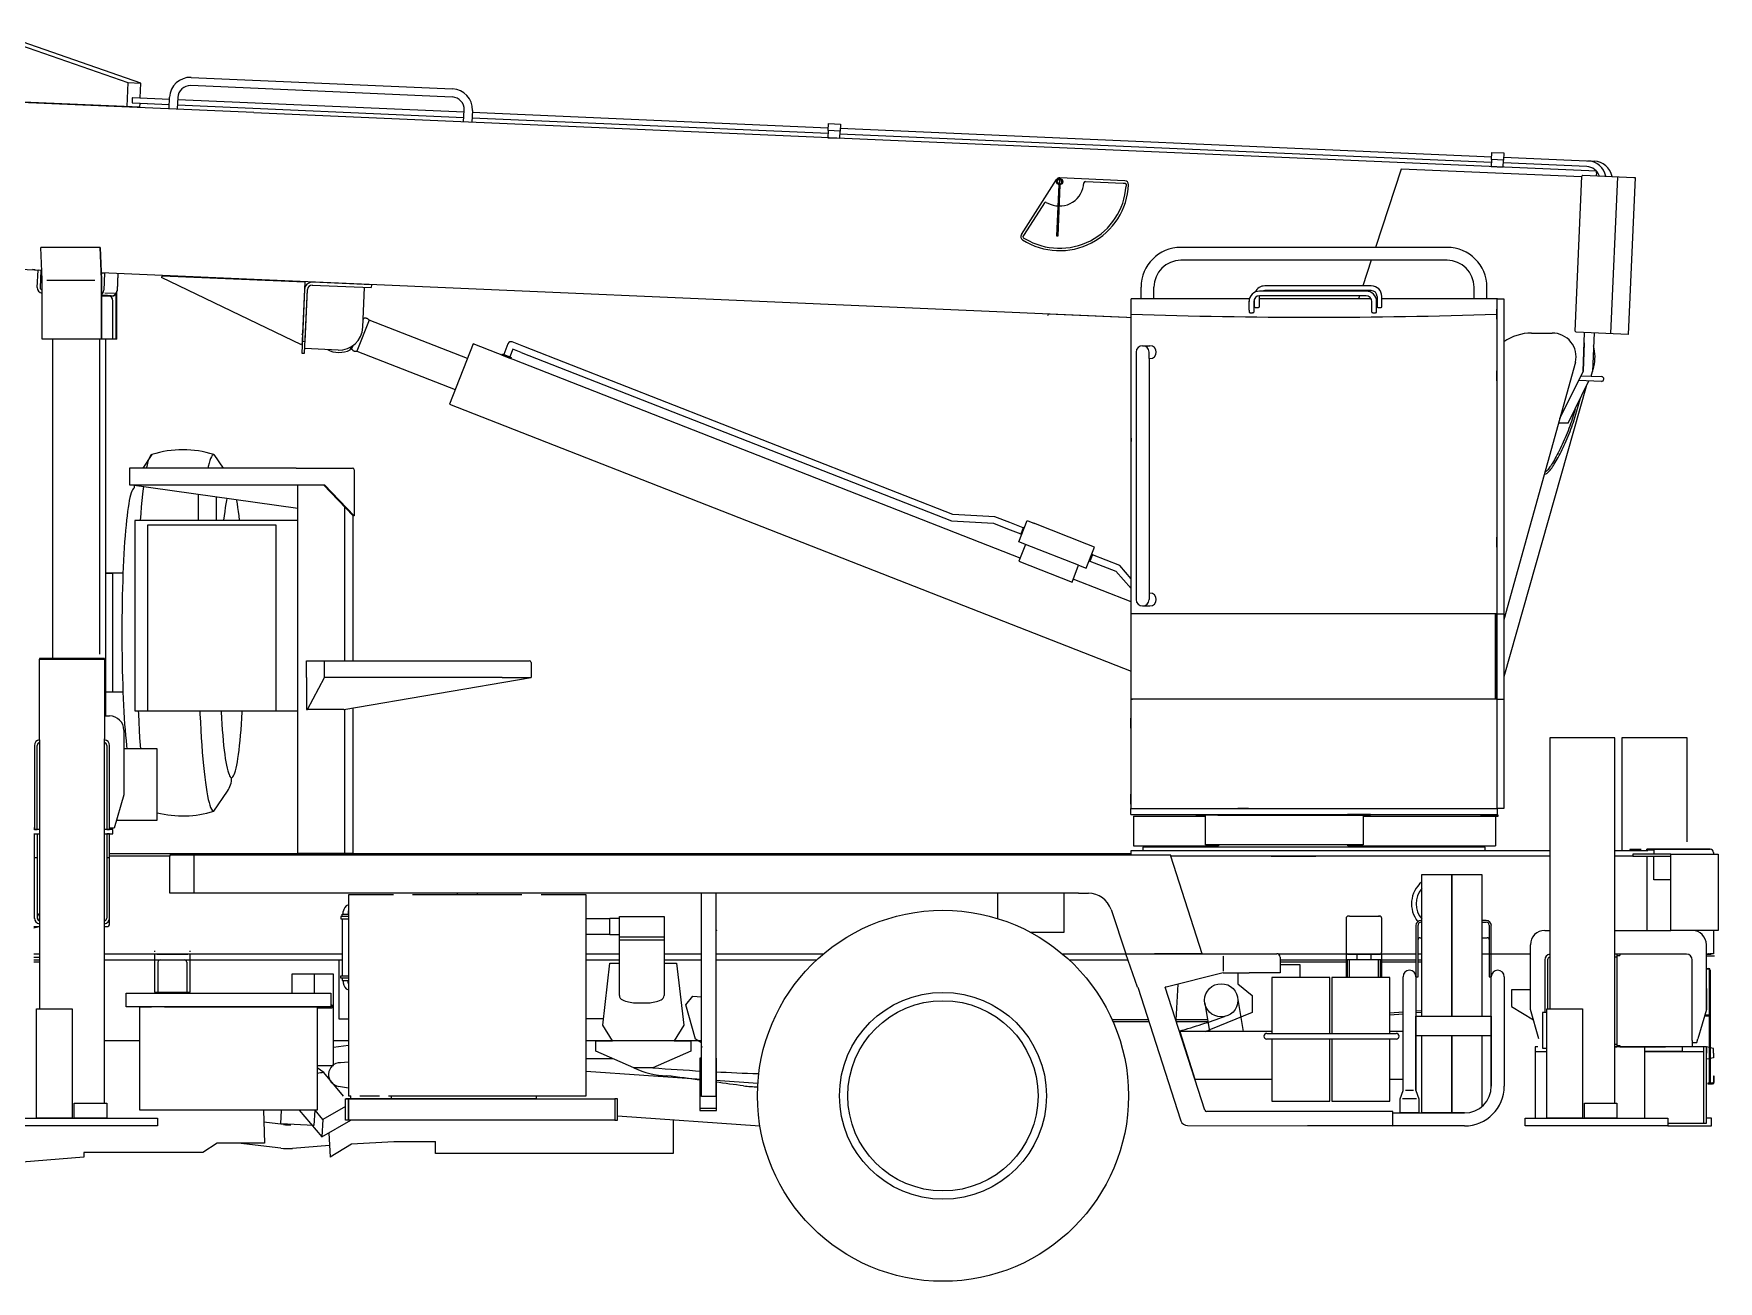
# Model space of a CAD drawing. Header units: inches. Extents: x 34 to 7218, y 31 to 7531.
# Drawn here: x 2610 to 7214, y 31 to 3441 of the extents above; entities that cross this region are included whole.
import ezdxf

# ---------------------------------------------------------------- set-up
doc = ezdxf.new("R2010")
doc.units = ezdxf.units.IN
doc.header["$MEASUREMENT"] = 0
doc.layers.add('Symbols', color=6, linetype='Continuous')

msp = doc.modelspace()

# ---------------------------------------------------------------- linework, layer by layer
at = {"layer": 'Symbols'}
for p, q in [((2483.5, 3441.4), (2868.1, 3307.5)), ((2903.5, 3306), (2519, 3439.8)), ((3040.9, 3321.9), (3755.2, 3290.8)), ((2045.6, 3277.6), (3212.4, 3226.8)), ((2868.1, 3307.5), (2865.2, 3242.6)), ((2868.1, 3307.5), (2903.5, 3306)), ((2901.8, 3266), (2903.5, 3306)), ((3754.2, 3268.3), (3039.9, 3299.4)), ((2880.4, 3266.9), (2981.5, 3262.5)), ((2980.8, 3246.9), (2880.4, 3251.3)), ((2980.8, 3246.9), (2901.1, 3250.4)), ((2980.4, 3236.9), (2981.7, 3267.7)), ((3004.2, 3266.7), (3002.8, 3235.9)), ((3786, 3211.8), (3003.3, 3245.9)), ((3004, 3261.5), (3786.7, 3227.4)), ((3785.5, 3200.1), (3786.9, 3232.6)), ((3809.4, 3231.6), (3808, 3199.2)), ((3809.2, 3226.4), (4782, 3184.1)), ((4781.4, 3168.5), (3808.5, 3210.9)), ((4814.5, 3182.7), (6595.1, 3105.1)), ((6594.4, 3089.5), (4813.8, 3167.1)), ((6854.7, 3078.2), (6626.9, 3088.1)), ((6627.6, 3103.7), (6875, 3092.9)), ((5309.8, 2892.2), (5405.4, 3042.4)), ((5413.5, 3044.5), (5412.8, 3029.1)), ((5592.6, 3039.4), (5414.7, 3047.2)), ((5414.9, 3029), (5415.6, 3044.5)), ((6881.2, 3061.2), (6880.8, 3052.7)), ((6881.2, 3061.2), (6880.8, 3052.7)), ((6938.5, 3050.2), (6919.8, 2621.6)), ((5484.5, 3037.6), (5587.7, 3033.1)), ((5587.7, 3033.1), (5593.4, 3032.7)), ((5593.4, 3032.7), (5596.4, 3029.3)), ((5596.4, 3029.3), (5595.8, 3024.2)), ((5372.6, 2978.8), (5317.7, 2892.5)), ((5377.4, 2980.3), (5388.8, 2975.5)), ((2791.9, 2857.2), (2630, 2857.2)), ((5317.7, 2892.5), (5314, 2887.4)), ((5314, 2887.4), (5315, 2883.5)), ((5315, 2883.5), (5320.4, 2880.8)), ((6473.4, 2857.3), (5745.4, 2857.3)), ((1859.5, 2829), (2632.6, 2795.3)), ((6473.4, 2821.9), (5745.4, 2821.9)), ((6265.8, 2821.9), (6242.7, 2752)), ((2614.6, 2796.1), (2606.8, 2796.4)), ((2614.6, 2796.1), (2632.6, 2795.3)), ((2620.3, 2748), (2622.3, 2794.7)), ((2630.1, 2794.4), (2622.3, 2794.7)), ((2630.1, 2794.4), (2628.1, 2747.6)), ((2777.3, 2766.6), (2646.3, 2766.6)), ((2794.7, 2788.3), (5598.2, 2666.2)), ((2796.1, 2780.3), (2796.4, 2787.1)), ((2804.2, 2786.8), (2796.4, 2787.1)), ((2804.2, 2786.8), (2802.1, 2740)), ((2840.5, 2785.2), (2838.4, 2738.4)), ((2840.6, 2786.3), (2838.5, 2739.5)), ((2961.9, 2779.9), (2959.7, 2774.5)), ((2961.9, 2779.9), (2959.7, 2774.5)), ((3342, 2591.2), (2959.7, 2774.5)), ((2812.1, 2725.9), (2795.5, 2726.5)), ((2822.3, 2724.6), (2796.5, 2725.7)), ((2796.5, 2724.7), (2822.1, 2723.6)), ((2805, 2733.2), (2831.1, 2732)), ((2836.2, 2606.8), (2836.2, 2732)), ((2837.2, 2606.8), (2837.2, 2734)), ((3350.6, 2742.1), (3344.4, 2600.5)), ((3352.2, 2600.2), (3358.4, 2741.8)), ((3371.9, 2754.2), (3533, 2747.2)), ((3371.9, 2754.2), (3533, 2747.2)), ((3533.3, 2754.9), (3372.3, 2762)), ((3533.3, 2754.9), (3372.3, 2762)), ((3510, 2638.9), (3514.8, 2747.9)), ((3510, 2638.9), (3514.8, 2747.9)), ((3533.3, 2754.9), (3533, 2747.2)), ((3533.3, 2754.9), (3533, 2747.2)), ((5609.9, 1842.2), (5609.9, 2716.7)), ((5933, 2716.7), (5609.9, 2716.7)), ((5636.7, 2716.7), (5636.7, 2748.6)), ((5672.1, 2716.7), (5672.1, 2748.6)), ((5959.3, 2723.4), (5959.3, 2694.3)), ((6265.4, 2716.7), (5959.3, 2716.7)), ((6251.8, 2737.7), (5960.6, 2737.7)), ((6251.8, 2724.7), (5960.6, 2724.7)), ((6266.1, 2752), (5974.9, 2752)), ((6266.1, 2739), (5974.9, 2739)), ((6233.7, 2724.7), (6231.1, 2716.7)), ((6238.4, 2739), (6238, 2737.7)), ((6281.7, 2716.7), (6279.4, 2716.7)), ((6281.7, 2723.4), (6281.7, 2694.3)), ((6294.7, 2700.1), (6294.7, 2724.3)), ((6610.9, 2716.7), (6294.7, 2716.7)), ((6546.7, 2716.7), (6546.7, 2748.6)), ((6582.1, 2716.7), (6582.1, 2748.6)), ((6608.8, 2716.7), (6608.8, 1842.2)), ((2827, 2606.8), (2827, 2710.3)), ((5383.6, 2675.5), (5380.8, 2670.3)), ((5383.6, 2675.5), (5596.2, 2666.3)), ((5609.9, 2661.5), (5609.9, 2688.8)), ((5932, 2685.8), (5932, 2710)), ((5932, 2685.8), (5932, 2680)), ((5945, 2709.1), (5945, 2680)), ((5946.3, 2715.3), (5946.3, 2694.3)), ((6267.4, 2680), (6267.4, 2709.1)), ((6280.4, 2685.8), (6280.4, 2710)), ((6280.4, 2680), (6280.4, 2685.8)), ((6294.7, 2694.3), (6294.7, 2700.1)), ((6608.8, 2661.1), (6608.8, 2688.4)), ((5598.2, 2666.2), (5609.8, 2665.5)), ((6844.8, 2519.3), (6849.1, 2624.7)), ((2795.5, 2606.8), (2633.6, 2606.8)), ((2661.8, 2606.8), (2661.8, 1733.4)), ((2790.4, 2606.8), (2790.4, 1745.7)), ((2836.2, 2606.8), (2795.5, 2606.8)), ((2806.4, 2606.8), (2806.4, 1576.6)), ((2837.2, 2606.8), (2836.2, 2606.8)), ((3344.3, 2596.6), (3342, 2591.2)), ((3345.4, 2622.6), (3343.2, 2617.2)), ((3344.4, 2600.5), (3352.2, 2600.2)), ((3442.3, 2576.7), (3351.4, 2580.7)), ((3475.6, 2577), (3479.3, 2586.4)), ((3906.6, 2593.8), (3895.1, 2564.5)), ((3949.7, 2586.6), (3918.2, 2598.9)), ((5641, 2588.5), (5661.2, 2588.5)), ((6703.7, 2623.1), (6760.5, 2623.1)), ((6847.6, 2596.1), (6844.6, 2519.3)), ((6875.1, 2623.6), (6870.8, 2518.2)), ((5623.3, 2570.8), (5623.3, 1894.8)), ((5658.7, 2553.2), (5658.7, 2570.8)), ((5658.7, 2553.2), (5658.7, 1912.5)), ((5658.7, 2553.2), (5661.2, 2553.2)), ((6823.9, 2543.7), (6627.8, 1839)), ((5609.9, 2492.5), (5609.9, 2519.8)), ((6608.8, 2492.5), (6608.8, 2519.8)), ((6844.6, 2519.3), (6780.7, 2388.6)), ((6804.1, 2377.2), (6860.5, 2492.6)), ((6894.9, 2491.1), (6832.1, 2493.8)), ((6838.3, 2506.5), (6895.4, 2504.1)), ((6867.2, 2505.3), (6874.3, 2531)), ((6852.9, 2477), (6627.8, 1683.2)), ((6818.6, 2379.5), (6837.4, 2445.4)), ((5609.9, 2390.4), (5609.9, 2399.5)), ((6822.8, 2415.5), (6813.1, 2381.4)), ((6804.1, 2377.2), (6777.5, 2377.2)), ((5609.9, 2335.8), (5609.9, 2326.7)), ((2933.6, 2291), (2908.3, 2253.9)), ((3102.6, 2291), (3127.9, 2253.9)), ((3327.3, 2253.9), (3481.6, 2253.9)), ((3486.6, 2249), (3486.6, 2123.9)), ((3332.2, 2143.8), (2872.3, 2208.4)), ((3060.2, 2182), (3060.2, 2110.9)), ((3108.9, 2175.2), (3108.9, 2110.9)), ((3327.3, 2208.4), (3404.9, 2208.4)), ((3402, 2208.4), (3483.6, 2123.9)), ((3402, 2208.4), (3404.9, 2208.4)), ((3404.9, 2208.4), (3486.6, 2123.9)), ((3460.2, 2148.2), (3460.2, 1727.4)), ((3483, 2124.6), (3483, 1727.4)), ((3486.6, 2123.9), (3483.6, 2123.9)), ((5271.5, 2088.3), (5308.4, 2073.9)), ((5314.9, 2090.6), (5278, 2105)), ((5488.9, 2046.3), (5343.6, 2103.2)), ((5466.1, 1988.2), (5320.9, 2045.1)), ((5609.9, 2037.5), (5609.9, 2064.8)), ((6608.8, 2037.5), (6608.8, 2064.8)), ((2854.4, 1966.6), (2806.4, 1966.6)), ((5609.9, 1888.6), (5451.4, 1950.7)), ((5658.7, 1912.5), (5661.2, 1912.5)), ((5658.7, 1912.5), (5658.7, 1894.8)), ((6608.8, 1855.2), (5609.9, 1855.2)), ((5609.9, 1622.1), (5609.9, 1842.2)), ((5641, 1877.2), (5661.2, 1877.2)), ((6605.7, 1622.1), (6605.7, 1855.2)), ((6607.3, 1622.1), (6607.3, 1855.2)), ((6608.8, 1855.2), (6627.8, 1855.2)), ((6608.8, 1842.2), (6608.8, 1622.1)), ((2804.1, 1731.3), (2626, 1731.3)), ((2626, 1511.1), (2626, 1731.3)), ((2804.1, 1731.3), (2626, 1731.3)), ((2804.1, 1731.3), (2804.1, 1513.8)), ((3969.9, 1722.5), (3969.9, 1681.9)), ((3890.5, 1681.9), (3404.9, 1681.9)), ((3457.7, 1594.4), (3969.9, 1681.9)), ((3890.5, 1681.9), (3969.9, 1681.9)), ((5609.9, 1647.5), (5609.9, 1674.8)), ((6608.8, 1647.5), (6608.8, 1674.8)), ((2854.4, 1641.6), (2806.4, 1641.6)), ((5608.5, 1622.1), (5608.5, 1323.1)), ((6610.3, 1622.1), (5608.5, 1622.1)), ((5609.9, 1622.1), (5611.5, 1622.1)), ((5609.9, 1622.1), (5611.5, 1622.1)), ((5611.5, 1622.1), (5613, 1622.1)), ((6608.8, 1622.1), (6607.3, 1622.1)), ((6610.3, 1323.1), (6610.3, 1622.1)), ((6610.3, 1622.1), (6627.8, 1622.1)), ((2804.1, 1576.6), (2817.8, 1576.6)), ((3457.7, 1594.4), (3355.7, 1594.4)), ((3460.2, 1595), (3460.2, 1200.9)), ((5608.5, 1543.5), (5608.5, 1570.8)), ((6610.3, 1543.5), (6610.3, 1570.8)), ((2626, 1511.1), (2626, 775.8)), ((2804.1, 518.4), (2804.1, 1513.8)), ((6931.6, 1516.8), (6753.5, 1516.8)), ((7129.2, 1516.8), (6951.1, 1516.8)), ((3102.6, 1316), (3140, 1371)), ((5608.5, 1335.5), (5608.5, 1362.8)), ((6610.3, 1335.5), (6610.3, 1362.8)), ((5608.5, 1323.1), (6610.3, 1323.1)), ((5608.9, 1323.1), (6609.9, 1323.1)), ((5608.9, 1307.5), (5608.9, 1323.1)), ((5608.9, 1307.5), (6609.9, 1307.5)), ((5616.5, 1302.3), (5616.5, 1221.7)), ((5616.5, 1302.3), (5812.6, 1302.3)), ((5812.6, 1224.3), (5812.6, 1305.4)), ((5846.9, 1305.4), (6200.9, 1305.4)), ((5930, 1323.1), (5901.4, 1323.1)), ((6244.2, 1302.3), (6605.3, 1302.3)), ((6565.1, 1302.3), (6604.1, 1302.3)), ((6612.7, 1302.3), (6602.6, 1302.3)), ((6612.7, 1302.3), (6602.6, 1302.3)), ((6604.1, 1302.3), (6612.7, 1302.3)), ((6604.1, 1302.3), (6612.7, 1302.3)), ((6605.3, 1302.3), (6605.3, 1221.7)), ((6609.9, 1323.1), (6609.9, 1307.5)), ((2612.4, 1269.8), (2610.4, 1269.8)), ((2626, 1265.9), (2610.4, 1265.9)), ((2610.4, 1254.2), (2626, 1254.2)), ((5616.5, 1221.7), (5848.5, 1221.7)), ((5846.1, 1221.7), (5846.1, 1224.3)), ((5848.5, 1224.3), (5848.5, 1221.7)), ((6201.8, 1221.7), (6201.8, 1224.3)), ((6201.8, 1221.7), (6605.3, 1221.7)), ((6203.3, 1224.3), (6203.3, 1221.7)), ((6931.6, 1208.7), (7021.6, 1208.7)), ((7021.3, 1209.6), (7019.4, 1209.6)), ((7040.8, 1212.6), (7120.1, 1212.6)), ((7201.4, 1203.1), (7201.4, 1199)), ((7201.4, 1203.1), (7201.4, 1199)), ((2612.4, 1189.2), (2620.2, 1189.2)), ((2810, 1189.2), (2817.8, 1189.2)), ((3047.9, 1196.1), (3047.9, 1092.1)), ((5803.9, 926.6), (5718.1, 1193.1)), ((6753.5, 1193.1), (5718.1, 1193.1)), ((5992.4, 1193.1), (6114.2, 1193.1)), ((6980.4, 1193.1), (6931.6, 1193.1)), ((7019.4, 1193.1), (7019.4, 990.3)), ((3944.9, 1087.1), (3645.9, 1087.1)), ((3767.6, 1092.1), (3767.6, 1087.1)), ((3823.1, 1087.1), (3823.1, 1092.1)), ((5244.9, 1092.1), (5244.9, 1022.6)), ((5465.9, 1091.7), (5493.2, 1091.7)), ((2612.4, 1024.1), (2610.4, 1024.1)), ((3453.3, 1022.1), (3453.3, 866.1)), ((3456.6, 1035.1), (3456.6, 1041.6)), ((3469.6, 1041.6), (3469.6, 1035.1)), ((4120.4, 1023.1), (4185.4, 1023.1)), ((4185.4, 978.9), (4185.4, 1023.1)), ((4185.4, 978.9), (4185.4, 1023.1)), ((4185.4, 978.9), (4185.4, 1023.1)), ((4211, 1022.5), (4185.4, 1023.1)), ((6197.1, 1022.8), (6197.1, 934.4)), ((6206.2, 1029.3), (6203.6, 1029.3)), ((6206.2, 1029.3), (6288.1, 1029.3)), ((6288.1, 1029.3), (6285.5, 1029.3)), ((6294.6, 934.4), (6294.6, 1022.8)), ((6403.7, 1017.2), (6401.7, 1017.2)), ((6580.4, 1017.2), (6568.1, 1017.2)), ((2610.4, 1000.7), (2626, 1000.7)), ((2610.4, 997.7), (2625.4, 1000.7)), ((2804.1, 1000.7), (2810, 1000.7)), ((4185.4, 978.9), (4120.4, 978.9)), ((4185.4, 978.9), (4211, 979.5)), ((4333.2, 971.5), (4211, 971.5)), ((6399.1, 970.3), (6403.7, 970.3)), ((6401.7, 1012.7), (6403.7, 1012.7)), ((6568.1, 1012.7), (6580.4, 1012.7)), ((6568.1, 970.3), (6583, 970.3)), ((6739.9, 990.3), (6753.5, 990.3)), ((6931.6, 990.3), (7084.4, 990.3)), ((2626, 925.3), (2610.4, 925.3)), ((2626, 925.3), (2610.4, 925.3)), ((2932.7, 925.3), (2804.1, 925.3)), ((3359.9, 925.3), (2932.7, 925.3)), ((2940.6, 934.4), (2940.6, 931.8)), ((2947.1, 925.3), (3031.6, 925.3)), ((3038.1, 931.8), (3038.1, 934.4)), ((3453.3, 925.3), (3359.9, 925.3)), ((4211, 925.3), (4120.4, 925.3)), ((4211, 965), (4333.2, 965)), ((4211, 812.4), (4211, 965)), ((4333.2, 965), (4333.2, 812.4)), ((4435.9, 925.3), (4333.2, 925.3)), ((4768, 925.3), (4474.9, 925.3)), ((4786.6, 940.9), (4787.4, 940.9)), ((5595.4, 925.3), (5422.7, 925.3)), ((5627.1, 835.6), (5595.4, 926.6)), ((5595.9, 926.6), (6007.7, 926.6)), ((5803.9, 926.6), (5673.9, 926.6)), ((5774, 926.6), (5706.5, 926.6)), ((5861.1, 922.5), (5861.6, 922.5)), ((6197.1, 925.3), (6012.5, 925.3)), ((6197.1, 934.4), (6197.1, 931.8)), ((6203.6, 925.3), (6288.1, 925.3)), ((6227, 909.7), (6227, 925.3)), ((6264.7, 925.3), (6264.7, 909.7)), ((6294.6, 931.8), (6294.6, 934.4)), ((6388.1, 925.3), (6294.6, 925.3)), ((6403.7, 925.3), (6393.9, 925.3)), ((6700.9, 925.3), (6568.1, 925.3)), ((7127.3, 925.3), (6931.6, 925.3)), ((6937.5, 925.3), (6937.5, 671.8)), ((6937.5, 921.4), (6945.3, 921.4)), ((6945.3, 925.3), (6945.3, 921.4)), ((7181.9, 925.1), (7181.9, 951.3)), ((7181.9, 925.3), (7195, 925.3)), ((7181.9, 774.5), (7181.9, 925.1)), ((2626, 916.2), (2610.4, 916.2)), ((2610.4, 909.7), (2626, 909.7)), ((2626, 903.9), (2610.4, 903.9)), ((2804.1, 909.7), (2932.7, 909.7)), ((2804.1, 909.7), (2932.7, 909.7)), ((2932.7, 909.7), (3453.3, 909.7)), ((2940.6, 909.7), (3038.1, 909.7)), ((2945.8, 909.7), (2993.9, 909.7)), ((2949.7, 903.2), (2949.7, 821.3)), ((3029, 903.2), (3029, 821.3)), ((4120.4, 909.7), (4211, 909.7)), ((4185.4, 900.6), (4211, 900.6)), ((4333.2, 909.7), (4435.9, 909.7)), ((4474.9, 909.7), (4750.4, 909.7)), ((4474.9, 909.7), (4750.4, 909.7)), ((5440.3, 909.7), (5601.7, 909.7)), ((5861.6, 919.6), (5861.6, 878.9)), ((6017.1, 909.7), (6197.1, 909.7)), ((6197.1, 903.9), (6017.1, 903.9)), ((6294.6, 909.7), (6197.1, 909.7)), ((6201, 861.9), (6201, 909.7)), ((6206.9, 861.9), (6206.9, 909.7)), ((6284.9, 909.7), (6284.9, 861.9)), ((6290.7, 909.7), (6290.7, 861.9)), ((6294.6, 909.7), (6388.1, 909.7)), ((6388.1, 903.9), (6294.6, 903.9)), ((6393.9, 909.7), (6403.7, 909.7)), ((6403.7, 903.9), (6393.9, 903.9)), ((6739.9, 909.7), (6739.9, 766.1)), ((6747.7, 909.7), (6747.7, 775.8)), ((6937.5, 917.5), (6931.6, 917.5)), ((7142.9, 689.2), (7142.9, 909.7)), ((7204, 920.1), (7181.9, 920.1)), ((7181.9, 886.3), (7187.6, 886.3)), ((7187.6, 884.3), (7181.9, 884.3)), ((7190.2, 573), (7190.2, 881.7)), ((7192.3, 881.7), (7192.3, 573)), ((3376.8, 870.7), (3376.8, 818.7)), ((3456.6, 853.1), (3456.6, 846.6)), ((3469.6, 846.6), (3469.6, 853.1)), ((5627.6, 835.6), (5627.1, 835.6)), ((5627.6, 834.9), (5744.7, 472.3)), ((5811.2, 499.2), (5702.5, 835.6)), ((5737.2, 843.5), (5731.8, 745)), ((6152.4, 708.8), (6152.4, 861.9)), ((6316.4, 708.8), (6316.4, 861.9)), ((6594, 564.7), (6594, 863.7)), ((6629.4, 863.7), (6629.4, 564.7)), ((2863.3, 818.7), (2932.7, 818.7)), ((4253.9, 792.1), (4290.3, 792.1)), ((5811, 791.8), (5823.8, 714)), ((5900.8, 806.7), (5916.1, 714)), ((2900.3, 781), (2932.7, 781)), ((4167.8, 748.5), (4120.4, 748.5)), ((5557.6, 746.6), (5656.1, 746.6)), ((5658, 740.7), (5560.2, 740.7)), ((5731.2, 746.6), (5818.5, 746.6)), ((5819.7, 740.7), (5733.1, 740.7)), ((6316.4, 764.7), (6352.7, 767.6)), ((6352.7, 761.8), (6316.4, 758.9)), ((6388.1, 770.5), (6403.7, 771.7)), ((6403.7, 765.8), (6388.1, 764.6)), ((6485.9, 780.2), (6485.9, 778.6)), ((6568.1, 780.2), (6568.1, 778.6)), ((7176.8, 756.9), (7190.2, 756.9)), ((7190.2, 758.9), (7177.4, 758.9)), ((5993.8, 714), (5742.5, 714)), ((5980.4, 708.8), (6334, 708.8)), ((6334, 693.2), (5980.4, 693.2)), ((6352.7, 714), (6316.4, 714)), ((6594, 702.1), (6388.1, 702.1)), ((6485.9, 702.1), (6485.9, 497.9)), ((6568.1, 702.1), (6568.1, 508.7)), ((2900.3, 688.7), (2804.1, 688.7)), ((3470.4, 688.7), (3430.1, 688.7)), ((3470.4, 675.6), (3430.1, 670.2)), ((4435.9, 688.7), (4120.4, 688.7)), ((6745.7, 658.8), (6713.9, 658.8)), ((6931.6, 679.6), (6937.5, 679.6)), ((6931.6, 671.8), (6937.5, 671.8)), ((7181.9, 671.8), (6931.6, 671.8)), ((6937.5, 675.7), (6945.3, 675.7)), ((6945.3, 675.7), (6945.3, 671.8)), ((6945.3, 671.8), (7069.8, 671.8)), ((7012.9, 671.8), (7012.9, 476.8)), ((7174.1, 658.8), (7012.9, 658.8)), ((7181.9, 671.8), (7129.2, 671.8)), ((7174.1, 671.8), (7174.1, 463.8)), ((3470.4, 629.8), (3448.5, 628.7)), ((4120.4, 640.1), (4192.1, 640.1)), ((4120.4, 606), (4435.9, 584)), ((3470.4, 559), (3443.9, 564)), ((4473.8, 581.3), (4589.6, 573.2)), ((6316.4, 584), (6352.7, 584)), ((6381.6, 552.5), (6359.2, 552.5)), ((7192.3, 573), (7190.2, 573)), ((7203.5, 575.6), (7203.5, 591.8)), ((3502, 537.9), (3555.6, 537.9)), ((3502, 537.9), (3555.6, 537.9)), ((6389.7, 530.4), (6351.2, 530.4)), ((3293.3, 459.5), (3239.8, 466.1)), ((3400.7, 473.5), (3379.4, 498.9)), ((4595.2, 455.6), (4206.2, 482.8)), ((4476.6, 503.3), (4431.1, 503.3)), ((5744.7, 472.3), (5745.5, 470.1)), ((6324.6, 491.4), (6520.7, 491.4)), ((6485.9, 493.5), (6485.9, 497.9)), ((6485.9, 497.9), (6485.9, 491.4)), ((6945.3, 476.8), (7034.3, 476.8)), ((7196.2, 476.8), (7181.9, 476.8)), ((3417.2, 437.4), (3420.7, 370.7)), ((3285.4, 395), (3169.3, 409.2)), ((3419.1, 402.2), (3317.9, 394.3)), ((3479.4, 405.7), (3420.7, 370.7)), ((3594.9, 412.4), (3479.4, 405.7)), ((3630.3, 412.6), (3600.5, 412.6)), ((3708.3, 412.6), (3630.3, 412.6))]:
    msp.add_line(p, q, dxfattribs=at)
for points in [[(2047.5, 3278.2), (2900.7, 3241), (2901.1, 3250.4)], [(2880.4, 3266.9), (2880.3, 3266.8), (2880.3, 3266.8), (2880.3, 3266.7), (2880.2, 3266.6), (2880.2, 3266.5), (2880.2, 3266.4), (2880.1, 3266.2), (2880.1, 3266), (2880.1, 3265.8), (2880, 3265.6), (2880, 3265.4), (2880, 3265.2), (2879.9, 3264.9), (2879.9, 3264.6), (2879.9, 3264.3), (2879.9, 3264), (2879.8, 3263.7), (2879.8, 3263.3), (2879.8, 3263), (2879.8, 3262.6), (2879.8, 3262.3), (2879.8, 3261.9), (2879.8, 3261.5), (2879.7, 3261.1), (2879.7, 3260.7), (2879.7, 3260.3), (2879.7, 3259.9), (2879.7, 3259.5), (2879.7, 3259.1), (2879.7, 3258.7), (2879.7, 3258.3), (2879.7, 3257.9), (2879.7, 3257.5), (2879.7, 3257.1), (2879.8, 3256.7), (2879.8, 3256.3), (2879.8, 3255.9), (2879.8, 3255.5), (2879.8, 3255.2), (2879.8, 3254.8), (2879.9, 3254.5), (2879.9, 3254.2), (2879.9, 3253.9), (2879.9, 3253.6), (2879.9, 3253.3), (2880, 3253), (2880, 3252.8), (2880, 3252.5), (2880.1, 3252.3), (2880.1, 3252.1), (2880.1, 3251.9), (2880.2, 3251.8), (2880.2, 3251.7), (2880.2, 3251.5), (2880.3, 3251.4), (2880.3, 3251.4), (2880.3, 3251.3), (2880.4, 3251.3), (2880.4, 3251.3)], [(6881.2, 3061.2), (6881.3, 3065.3), (3212.3, 3225.1)], [(4814.2, 3174.9), (4781.7, 3176.3), (4782.5, 3195.8), (4815, 3194.4), (4814.2, 3174.9)], [(4780.9, 3156.8), (4813.3, 3155.4), (4814.2, 3174.9), (4781.7, 3176.3), (4780.9, 3156.8)], [(6593.9, 3077.9), (6626.4, 3076.4), (6627.2, 3095.9), (6594.8, 3097.3), (6593.9, 3077.9)], [(6627.2, 3095.9), (6594.8, 3097.3), (6595.6, 3116.8), (6628.1, 3115.4), (6627.2, 3095.9)], [(6841.6, 3049.9), (6348.1, 3071.4), (6277.5, 2857.3)], [(6841.7, 3051.8), (6844.4, 3054.3), (6983.5, 3048.3), (6986.8, 3048.1), (6968.1, 2619.5), (6825.8, 2625.7), (6823.3, 2628.4), (6841.7, 3051.8)], [(5411.8, 3028.7), (5405.7, 2888.8), (5409.8, 2888.6), (5415.9, 3028.5)], [(2633.6, 2606.8), (2633.6, 2769.3), (2630, 2857.2)], [(2795.5, 2606.8), (2795.5, 2769.3), (2791.9, 2857.2)], [(2796.5, 2606.8), (2796.5, 2769.3), (2792.9, 2857.2)], [(2961.9, 2779.9), (3351.5, 2762.9), (3345.4, 2622.6)], [(2961.9, 2779.9), (3351.5, 2762.9), (3344.3, 2596.6)], [(3350.6, 2742.1), (3343, 2568.1), (3350.8, 2567.7), (3358.4, 2741.8)], [(6610.9, 2716.7), (6627.8, 2716.7), (6627.8, 1323.1), (6609.9, 1323.1)], [(5932, 2680), (5932, 2679.9), (5932, 2679.8), (5932, 2679.7), (5932.1, 2679.7), (5932.2, 2679.6), (5932.3, 2679.6), (5932.4, 2679.5), (5932.5, 2679.4), (5932.7, 2679.4), (5932.8, 2679.3), (5933, 2679.2), (5933.2, 2679.2), (5933.4, 2679.1), (5933.6, 2679.1), (5933.9, 2679), (5934.1, 2679), (5934.4, 2678.9), (5934.6, 2678.9), (5934.9, 2678.9), (5935.2, 2678.8), (5935.5, 2678.8), (5935.8, 2678.8), (5936.1, 2678.7), (5936.5, 2678.7), (5936.8, 2678.7), (5937.1, 2678.7), (5937.4, 2678.7), (5937.8, 2678.7), (5938.1, 2678.7), (5938.5, 2678.7), (5938.8, 2678.7), (5939.1, 2678.7), (5939.5, 2678.7), (5939.8, 2678.7), (5940.1, 2678.7), (5940.5, 2678.7), (5940.8, 2678.7), (5941.1, 2678.8), (5941.4, 2678.8), (5941.7, 2678.8), (5942, 2678.9), (5942.3, 2678.9), (5942.6, 2678.9), (5942.8, 2679), (5943.1, 2679), (5943.3, 2679.1), (5943.5, 2679.1), (5943.7, 2679.2), (5943.9, 2679.2), (5944.1, 2679.3), (5944.3, 2679.4), (5944.4, 2679.4), (5944.5, 2679.5), (5944.6, 2679.6), (5944.7, 2679.6), (5944.8, 2679.7), (5944.9, 2679.7), (5944.9, 2679.8), (5945, 2679.9), (5945, 2680)], [(5946.3, 2694.3), (5946.3, 2694.2), (5946.3, 2694.1), (5946.3, 2694), (5946.4, 2694), (5946.5, 2693.9), (5946.6, 2693.9), (5946.7, 2693.8), (5946.8, 2693.7), (5947, 2693.7), (5947.1, 2693.6), (5947.3, 2693.5), (5947.5, 2693.5), (5947.7, 2693.4), (5947.9, 2693.4), (5948.2, 2693.3), (5948.4, 2693.3), (5948.7, 2693.2), (5948.9, 2693.2), (5949.2, 2693.2), (5949.5, 2693.1), (5949.8, 2693.1), (5950.1, 2693.1), (5950.4, 2693), (5950.8, 2693), (5951.1, 2693), (5951.4, 2693), (5951.7, 2693), (5952.1, 2693), (5952.4, 2693), (5952.8, 2693), (5953.1, 2693), (5953.4, 2693), (5953.8, 2693), (5954.1, 2693), (5954.4, 2693), (5954.8, 2693), (5955.1, 2693), (5955.4, 2693.1), (5955.7, 2693.1), (5956, 2693.1), (5956.3, 2693.2), (5956.6, 2693.2), (5956.9, 2693.2), (5957.1, 2693.3), (5957.4, 2693.3), (5957.6, 2693.4), (5957.8, 2693.4), (5958, 2693.5), (5958.2, 2693.5), (5958.4, 2693.6), (5958.6, 2693.7), (5958.7, 2693.7), (5958.8, 2693.8), (5958.9, 2693.9), (5959, 2693.9), (5959.1, 2694), (5959.2, 2694), (5959.2, 2694.1), (5959.3, 2694.2), (5959.3, 2694.3)], [(6267.4, 2680), (6267.4, 2679.9), (6267.4, 2679.8), (6267.5, 2679.7), (6267.5, 2679.7), (6267.6, 2679.6), (6267.7, 2679.6), (6267.8, 2679.5), (6267.9, 2679.4), (6268.1, 2679.4), (6268.3, 2679.3), (6268.4, 2679.2), (6268.6, 2679.2), (6268.8, 2679.1), (6269.1, 2679.1), (6269.3, 2679), (6269.5, 2679), (6269.8, 2678.9), (6270.1, 2678.9), (6270.3, 2678.9), (6270.6, 2678.8), (6270.9, 2678.8), (6271.2, 2678.8), (6271.6, 2678.7), (6271.9, 2678.7), (6272.2, 2678.7), (6272.5, 2678.7), (6272.9, 2678.7), (6273.2, 2678.7), (6273.5, 2678.7), (6273.9, 2678.7), (6274.2, 2678.7), (6274.6, 2678.7), (6274.9, 2678.7), (6275.2, 2678.7), (6275.6, 2678.7), (6275.9, 2678.7), (6276.2, 2678.7), (6276.5, 2678.8), (6276.8, 2678.8), (6277.1, 2678.8), (6277.4, 2678.9), (6277.7, 2678.9), (6278, 2678.9), (6278.2, 2679), (6278.5, 2679), (6278.7, 2679.1), (6278.9, 2679.1), (6279.1, 2679.2), (6279.3, 2679.2), (6279.5, 2679.3), (6279.7, 2679.4), (6279.8, 2679.4), (6280, 2679.5), (6280.1, 2679.6), (6280.2, 2679.6), (6280.2, 2679.7), (6280.3, 2679.7), (6280.4, 2679.8), (6280.4, 2679.9), (6280.4, 2680)], [(6281.7, 2694.3), (6281.7, 2694.2), (6281.7, 2694.1), (6281.8, 2694), (6281.8, 2694), (6281.9, 2693.9), (6282, 2693.9), (6282.1, 2693.8), (6282.2, 2693.7), (6282.4, 2693.7), (6282.6, 2693.6), (6282.7, 2693.5), (6282.9, 2693.5), (6283.1, 2693.4), (6283.4, 2693.4), (6283.6, 2693.3), (6283.8, 2693.3), (6284.1, 2693.2), (6284.4, 2693.2), (6284.6, 2693.2), (6284.9, 2693.1), (6285.2, 2693.1), (6285.5, 2693.1), (6285.9, 2693), (6286.2, 2693), (6286.5, 2693), (6286.8, 2693), (6287.2, 2693), (6287.5, 2693), (6287.8, 2693), (6288.2, 2693), (6288.5, 2693), (6288.9, 2693), (6289.2, 2693), (6289.5, 2693), (6289.9, 2693), (6290.2, 2693), (6290.5, 2693), (6290.8, 2693.1), (6291.1, 2693.1), (6291.4, 2693.1), (6291.7, 2693.2), (6292, 2693.2), (6292.3, 2693.2), (6292.5, 2693.3), (6292.8, 2693.3), (6293, 2693.4), (6293.2, 2693.4), (6293.4, 2693.5), (6293.6, 2693.5), (6293.8, 2693.6), (6294, 2693.7), (6294.1, 2693.7), (6294.3, 2693.8), (6294.4, 2693.9), (6294.5, 2693.9), (6294.5, 2694), (6294.6, 2694), (6294.7, 2694.1), (6294.7, 2694.2), (6294.7, 2694.3)], [(3795.6, 2553.2), (3527.1, 2658.4), (3493.9, 2573.7), (3762.4, 2468.5)], [(3511.2, 2664.7), (3512.5, 2664.1), (3511, 2660.1)], [(3512.5, 2664.1), (3513.4, 2664.2), (3514.3, 2664.3), (3515.1, 2664.3), (3516, 2664.4), (3516.8, 2664.4), (3517.7, 2664.3), (3518.5, 2664.3), (3519.3, 2664.1), (3520, 2664), (3520.8, 2663.7), (3521.5, 2663.4), (3522.2, 2663), (3522.8, 2662.6), (3523.5, 2662.1), (3524.1, 2661.5), (3524.7, 2661), (3525.3, 2660.4), (3525.9, 2659.7), (3526.5, 2659.1), (3527.1, 2658.4)], [(6847.6, 2596.1), (6848, 2598.7), (6849.1, 2624.7)], [(3476.9, 2580.4), (3479.4, 2579.4), (3483.1, 2588.9)], [(3479.4, 2579.4), (3479.9, 2578.8), (3480.5, 2578.1), (3481.1, 2577.5), (3481.7, 2576.9), (3482.3, 2576.3), (3483, 2575.8), (3483.6, 2575.3), (3484.3, 2574.8), (3485, 2574.5), (3485.7, 2574.1), (3486.4, 2573.9), (3487.2, 2573.7), (3488, 2573.6), (3488.8, 2573.5), (3489.6, 2573.5), (3490.4, 2573.5), (3491.3, 2573.5), (3492.1, 2573.6), (3493, 2573.6), (3493.9, 2573.7)], [(5306.2, 2007.6), (3811.3, 2593.2), (3746.8, 2428.6), (5609.9, 1698.7)], [(3943.1, 2569.9), (3920, 2578.9), (3911.8, 2558)], [(5278, 2105), (5237.6, 2120.9), (5122.5, 2127.2), (3949.7, 2586.6)], [(3889.9, 2562.4), (3891.4, 2566), (3915.6, 2556.5), (3914.1, 2552.9), (3889.9, 2562.4)], [(3943.1, 2569.9), (5118.6, 2109.4), (5233.7, 2103.1), (5271.5, 2088.3)], [(6806.1, 2362.4), (6803.6, 2356), (6801.1, 2349.6), (6798.5, 2343.3), (6795.9, 2337), (6793.2, 2330.8), (6790.5, 2324.7), (6787.8, 2318.7), (6785.1, 2312.8), (6782.4, 2307), (6779.6, 2301.4), (6776.9, 2296), (6774.2, 2290.8), (6771.5, 2285.7), (6768.9, 2280.9), (6766.3, 2276.3), (6763.8, 2272), (6761.3, 2267.9), (6758.8, 2264.1), (6756.5, 2260.5), (6754.2, 2257.3), (6752.1, 2254.4), (6750, 2251.7), (6748.1, 2249.5), (6746.3, 2247.5), (6744.6, 2245.9), (6743.2, 2244.7), (6742, 2243.9), (6741.2, 2243.4), (6740.8, 2243.3), (6740.9, 2243.3)], [(6741.7, 2237.5), (6742.1, 2237.6), (6743.5, 2238.1), (6745.1, 2238.9), (6746.8, 2240.1), (6748.6, 2241.6), (6750.5, 2243.4), (6752.4, 2245.6), (6754.5, 2248), (6756.7, 2250.8), (6759, 2253.9), (6761.3, 2257.2), (6763.8, 2260.9), (6766.2, 2264.8), (6768.8, 2269), (6771.4, 2273.4), (6774, 2278.1), (6776.7, 2283), (6779.4, 2288.1), (6782.1, 2293.4), (6784.9, 2298.8), (6787.6, 2304.5), (6790.4, 2310.3), (6793.1, 2316.2), (6795.9, 2322.3), (6798.6, 2328.5), (6801.3, 2334.7), (6803.9, 2341.1), (6806.5, 2347.4), (6809.1, 2353.9), (6811.5, 2360.3)], [(6813.1, 2381.7), (6813.1, 2381.4), (6810.8, 2375.1), (6808.5, 2368.8), (6806.1, 2362.3)], [(6811.5, 2360.3), (6814, 2366.7), (6816.3, 2373.1), (6818.6, 2379.5), (6818.7, 2379.7)], [(2933.6, 2290.8), (2932.2, 2290.4), (2930, 2288.4), (2927.8, 2285), (2925.6, 2280.4), (2923.4, 2274.4), (2921.3, 2267.2), (2919.2, 2258.7), (2918.2, 2253.9)], [(3102.6, 2291), (3100.5, 2290.4), (3098.3, 2288.4), (3096.1, 2285), (3093.9, 2280.4), (3091.8, 2274.4), (3089.6, 2267.2), (3087.5, 2258.7), (3086.5, 2253.9)], [(3327.3, 2253.9), (2872.3, 2253.9), (2872.3, 2208.4), (3327.3, 2208.4)], [(2884.8, 2199.2), (2884, 2199), (2882.2, 2197.4), (2880.5, 2194.7), (2878.7, 2190.9), (2876.9, 2186), (2875.2, 2180.1), (2873.5, 2173.2), (2871.8, 2165.3), (2870.2, 2156.4), (2868.6, 2146.5), (2867.1, 2135.6), (2865.6, 2123.9), (2864.1, 2111.3), (2862.8, 2097.8), (2861.4, 2083.5), (2860.2, 2068.5), (2859, 2052.7), (2857.9, 2036.3), (2856.9, 2019.2), (2856, 2001.5), (2855.1, 1983.3), (2854.3, 1964.6), (2853.6, 1945.5), (2853, 1925.9), (2852.5, 1906), (2852.1, 1885.9), (2851.8, 1865.5), (2851.5, 1844.9), (2851.4, 1824.3), (2851.3, 1803.5), (2851.4, 1782.8), (2851.5, 1762.2), (2851.8, 1741.6), (2852.1, 1721.2), (2852.5, 1701.1), (2853, 1681.2), (2853.6, 1661.6), (2854.3, 1642.5), (2855.1, 1623.8), (2856, 1605.6), (2856.9, 1587.9), (2857.9, 1570.8), (2859, 1554.4), (2860.2, 1538.6), (2861.4, 1523.5), (2862.8, 1509.3), (2864.1, 1495.8), (2865.1, 1486.9)], [(2910.1, 2203.1), (2909.4, 2197.9), (2907.7, 2182.4), (2906, 2165.8), (2904.4, 2148.3), (2902.8, 2129.8), (2901.4, 2110.9)], [(3138.5, 2171), (3137.3, 2165.3), (3135.7, 2156.4), (3134.1, 2146.5), (3132.5, 2135.6), (3131, 2123.9), (3129.6, 2111.3), (3129.6, 2110.9)], [(3173.1, 2110.9), (3173.1, 2111.3), (3171.6, 2123.9), (3170.1, 2135.6), (3168.6, 2146.5), (3167, 2156.4), (3165.4, 2165.3), (3164.9, 2167.3)], [(3483, 1598.8), (3483, 1200.9), (3332.2, 1200.9), (3332.2, 2208.4)], [(3332.2, 2110.9), (2886.6, 2110.9), (2886.6, 1590.9), (3332.2, 1590.9)], [(2921.7, 2097.9), (2921.7, 1590.9), (3272.7, 1590.9), (3272.7, 2097.9), (2921.7, 2097.9)], [(5323.3, 2044.2), (5302.7, 2052.2), (5325.5, 2110.3)], [(5318.3, 2092.2), (5315, 2090.7), (5308.3, 2073.8), (5309.8, 2070.4)], [(5325.5, 2110.3), (5346, 2102.3)], [(5320.9, 2045.1), (5302.8, 1999.2), (5448.1, 1942.3), (5466.1, 1988.2)], [(5466.1, 1988.2), (5486.7, 1980.2), (5509.4, 2038.3)], [(5509.4, 2038.3), (5488.9, 2046.3)], [(5502.3, 2020.1), (5503.8, 2016.7), (5497.2, 1999.8), (5493.8, 1998.3)], [(5497.2, 1999.9), (5567.8, 1972.2), (5609.9, 1924.5)], [(5609.9, 1951.6), (5578.4, 1987.4), (5503.8, 2016.6)], [(2806.4, 1966.6), (2826.2, 1966.6), (2826.2, 1641.6), (2806.4, 1641.6)], [(2626, 1731.3), (2804.1, 1731.3), (2804.1, 1733.4), (2626, 1733.4), (2626, 1731.3)], [(3355.7, 1681.9), (3355.7, 1727.4), (3965, 1727.4)], [(3358.7, 1594.4), (3404.9, 1681.9), (3404.9, 1727.4)], [(3355.7, 1681.9), (3355.7, 1594.4), (3358.7, 1594.4)], [(2896.2, 1590.9), (2896.6, 1582.2), (2897.6, 1559.8), (2898.8, 1538), (2900, 1517), (2901.4, 1496.8), (2902.1, 1486.9)], [(3064.5, 1590.9), (3064.9, 1582.2), (3066, 1559.8), (3067.1, 1538), (3068.4, 1517), (3069.7, 1496.8), (3071.2, 1477.3), (3072.7, 1458.8), (3074.3, 1441.3), (3076, 1424.7), (3077.8, 1409.2), (3079.6, 1394.7), (3081.5, 1381.4), (3083.5, 1369.2), (3085.5, 1358.2), (3087.5, 1348.4), (3089.6, 1339.9), (3091.8, 1332.7), (3093.9, 1326.7), (3096.1, 1322.1), (3098.3, 1318.7), (3100.5, 1316.7), (3102.6, 1316.1)], [(3122.2, 1590.9), (3122.4, 1587.9), (3123.4, 1570.8), (3124.5, 1554.4), (3125.7, 1538.6), (3126.9, 1523.5), (3128.2, 1509.3), (3129.6, 1495.8), (3131, 1483.2), (3132.5, 1471.5), (3134.1, 1460.6), (3135.7, 1450.7), (3137.3, 1441.8), (3139, 1433.9), (3140.7, 1426.9), (3142.4, 1421.1), (3144.2, 1416.2), (3145.9, 1412.4), (3147.7, 1409.7), (3149.5, 1408.1), (3151.3, 1407.6), (3153.1, 1408.1), (3154.9, 1409.7), (3156.7, 1412.4), (3158.5, 1416.2), (3160.3, 1421.1), (3162, 1426.9), (3163.7, 1433.9), (3165.4, 1441.8), (3167, 1450.7), (3168.6, 1460.6), (3170.1, 1471.5), (3171.6, 1483.2), (3173.1, 1495.8), (3174.4, 1509.3), (3175.7, 1523.5), (3177, 1538.6), (3178.2, 1554.4), (3179.3, 1570.8), (3180.3, 1587.9), (3180.4, 1590.9)], [(2856.8, 1537.6), (2856.8, 1360.8), (2830.8, 1269.8), (2817.8, 1269.8)], [(2612.4, 1496), (2612.4, 1265.9), (2620.2, 1265.9), (2620.2, 1496)], [(2810, 1496), (2810, 1265.9), (2817.8, 1265.9), (2817.8, 1496)], [(2837.1, 1291.9), (2947.8, 1291.9), (2947.8, 1486.9), (2856.8, 1486.9)], [(6931.6, 518.4), (6931.6, 1516.8), (6753.5, 1516.8), (6753.5, 775.8)], [(7129.2, 1232.6), (7129.2, 1516.8), (6951.1, 1516.8), (6951.1, 1208.7)], [(5786.9, 1307.5), (5846.9, 1307.5), (5846.9, 1305.4), (5786.9, 1305.4), (5786.9, 1307.5)], [(6244.2, 1305.4), (6244.2, 1224.3), (5812.6, 1224.3)], [(6200.9, 1307.5), (6200.9, 1305.4), (6263.4, 1305.4), (6263.4, 1307.5), (6200.9, 1307.5)], [(6612.7, 1302.3), (6612.7, 1305.3), (6565.1, 1305.3), (6565.1, 1302.3)], [(6612.7, 1302.3), (6612.7, 1305.3), (6597.9, 1305.3)], [(2612.4, 1024.1), (2612.4, 1254.2), (2620.2, 1254.2), (2620.2, 1024.1)], [(2804.1, 1254.2), (2826.9, 1254.2), (2826.9, 1265.9), (2804.1, 1265.9)], [(2817.8, 1008.5), (2817.8, 1254.2), (2810, 1254.2), (2810, 1024.1)], [(2982.9, 1193.1), (2817.8, 1193.1), (2817.8, 1200.9), (5610.2, 1200.9)], [(5610.2, 1196.1), (5610.2, 1208.7), (6753.5, 1208.7)], [(5641.4, 1208.7), (6577.4, 1208.7), (6577.4, 1217.8), (5641.4, 1217.8), (5641.4, 1208.7)], [(7003.8, 1211.3), (6972.6, 1211.3), (6972.6, 1208.7), (7003.8, 1208.7)], [(7084.4, 1199), (6980.4, 1199), (6980.4, 1193.1), (7084.4, 1193.1)], [(7191.9, 1212.6), (7019.4, 1212.6), (7019.4, 1209.6)], [(7019.4, 1209.6), (7019.4, 1212.6), (7191.9, 1212.6)], [(7038.9, 1200.5), (7038.9, 1209.6), (7019.4, 1209.6)], [(7214.4, 990.3), (7084.4, 990.3), (7084.4, 1199), (7214.4, 1199), (7214.4, 990.3)], [(5718.1, 1193.1), (5718.1, 1196.1), (2982.9, 1196.1), (2982.9, 1193.1)], [(5465.9, 1092.1), (2982.9, 1092.1), (2982.9, 1193.1)], [(7084.4, 1128.1), (7037.9, 1128.1), (7037.9, 1193.1)], [(6403.7, 756), (6403.7, 1143.2), (6485.9, 1143.2), (6485.9, 756)], [(6485.9, 756), (6485.9, 1143.2), (6568.1, 1143.2), (6568.1, 756)], [(3593.9, 1087.1), (3470.4, 1087.1), (3470.4, 537.9), (3477.6, 537.9)], [(3580.1, 537.9), (4120.4, 537.9), (4120.4, 1087.1), (3996.9, 1087.1)], [(4474.9, 1092.1), (4474.9, 537.9), (4473.6, 536.6), (4435.9, 536.6), (4435.9, 1092.1)], [(5334.7, 985.1), (5426.9, 985.1), (5426.9, 1092.1)], [(3470.4, 1028.6), (3450.1, 1028.6), (3450.1, 1022.1), (3470.4, 1022.1)], [(3453.3, 1028.6), (3453.3, 1035.1), (3470.4, 1035.1)], [(4211, 965), (4211, 1028.7), (4333.2, 1028.7), (4333.2, 965)], [(5554.9, 1047.4), (5595.4, 926.6), (5673.9, 926.6)], [(6388.1, 1003.5), (6388.1, 863.7), (6393.9, 863.7), (6393.9, 1004.9)], [(6588.2, 1004.9), (6588.2, 863.7), (6594, 863.7), (6594, 1003.5)], [(7201.4, 990.3), (7201.4, 926.6), (7191.9, 926.6)], [(2940.6, 821.3), (3038.1, 821.3), (3038.1, 925.3), (2940.6, 925.3), (2940.6, 821.3)], [(6294.6, 861.9), (6294.6, 925.3), (6197.1, 925.3), (6197.1, 861.9)], [(6723.8, 694.3), (6700.9, 774.5), (6700.9, 951.3)], [(7188.4, 927.7), (7188.4, 925.3), (7181.9, 925.3)], [(3444.4, 909.7), (3444.4, 748.5), (3470.4, 748.5)], [(4333.2, 900.6), (4367.4, 900.6), (4386.9, 731.6), (4360.9, 688.7), (4406.4, 688.7), (4406.4, 660.1), (4302.4, 614.6), (4250.4, 614.6), (4146.4, 660.1), (4146.4, 688.7), (4191.9, 688.7), (4165.9, 731.6), (4185.4, 900.6)], [(6017.1, 917.3), (6017.1, 874.6), (5931.8, 874.6)], [(6017.1, 896.7), (6070.4, 896.7), (6070.4, 861.9)], [(3385.2, 621.1), (3430.1, 621.1), (3430.1, 870.7), (3315.7, 870.7), (3315.7, 818.7)], [(3470.4, 859.6), (3450.1, 859.6), (3450.1, 866.1), (3470.4, 866.1)], [(3453.3, 859.6), (3453.3, 853.1), (3470.4, 853.1)], [(5861.1, 874.6), (5705.1, 835.6), (5702.5, 835.6)], [(5901.4, 874.4), (5901.4, 844.7), (5940.4, 812.2), (5940.4, 765.9), (5827, 719.7)], [(5861.6, 874.4), (5931.8, 874.4), (5931.8, 874.6)], [(6152.4, 861.9), (5993.8, 861.9), (5993.8, 708.8)], [(6316.4, 861.9), (6157.8, 861.9), (6157.8, 708.8)], [(6388.1, 863.7), (6388.1, 552.5), (6396.2, 530.4), (6396.2, 491.4), (6344.7, 491.4), (6344.7, 530.4), (6352.7, 552.5), (6352.7, 863.7)], [(7181.9, 831.6), (7181.9, 774.5), (7158.8, 693.9)], [(2932.7, 781), (2863.3, 781), (2863.3, 818.7)], [(2932.7, 818.7), (3422.3, 818.7), (3422.3, 781), (2932.7, 781)], [(3385.2, 778.4), (3426.2, 778.4), (3426.2, 786.2), (3422.3, 786.2)], [(4392.8, 786.7), (4411.8, 810.4), (4435.9, 809.2)], [(4435.9, 683.1), (4418.7, 692.9), (4392.8, 786.7)], [(6700.9, 827.8), (6648.9, 827.8), (6648.9, 782.3), (6708.9, 746.3)], [(2618.2, 476.8), (2618.2, 775.8), (2715.7, 775.8), (2715.7, 476.8), (2618.2, 476.8)], [(3385.2, 502.1), (3385.2, 498.9), (2900.3, 498.9), (2900.3, 781)], [(2968.1, 781), (3385.2, 781), (3385.2, 498.9)], [(6388.1, 552.5), (6388.1, 756), (6594, 756), (6594, 564.7)], [(6745.7, 766.1), (6734, 766.1), (6734, 668.6), (6745.7, 668.6), (6745.7, 766.1)], [(6745.7, 476.8), (6745.7, 775.8), (6843.2, 775.8), (6843.2, 476.8), (6745.7, 476.8)], [(5742.5, 714), (5784.1, 584), (5993.8, 584)], [(5993.8, 693.2), (5993.8, 523.9), (6152.4, 523.9), (6152.4, 693.2)], [(6157.8, 693.2), (6157.8, 523.9), (6316.4, 523.9), (6316.4, 693.2)], [(6485.9, 491.4), (6403.7, 491.4), (6403.7, 702.1)], [(6520.7, 491.4), (6485.9, 491.4), (6485.9, 702.1)], [(7144.2, 683.5), (7155.9, 683.5), (7158.8, 693.9)], [(4434.3, 663.8), (4434.3, 595.6), (4435.9, 595.6)], [(6720.7, 671.8), (6713.9, 671.8), (6713.9, 476.8)], [(7069.8, 671.8), (7012.9, 671.8), (7012.9, 660.1), (7116.9, 660.1), (7116.9, 671.8)], [(7142.9, 689.2), (7142.9, 671.8), (7069.8, 671.8)], [(7076.6, 463.8), (7181.9, 463.8), (7181.9, 671.8)], [(7190.2, 670.2), (7181.9, 671.8), (7181.9, 654.9)], [(7190.2, 639.7), (7181.9, 638), (7181.9, 654.9)], [(7201.4, 654.9), (7201.4, 667.9), (7192.3, 669.8)], [(7201.4, 654.9), (7201.4, 641.9), (7192.3, 640.1)], [(3456.9, 537.4), (3403.1, 601.5), (3385.2, 614.5)], [(4431.1, 498.1), (4476.6, 498.1), (4476.6, 641.1), (4474, 641.1)], [(4435.9, 641.1), (4431.1, 641.1), (4431.1, 498.1)], [(7198.8, 573), (7185.3, 573), (7185.3, 571), (7198.8, 571)], [(7203.5, 591.8), (7201.4, 591.8), (7201.4, 575.6)], [(2810, 476.8), (2720.9, 476.8), (2720.9, 518.4), (2810, 518.4), (2810, 476.8)], [(3462.6, 509.2), (3400.7, 473.5), (3397.6, 426.1)], [(3470.4, 471.6), (3462.6, 471.6), (3462.6, 530.1), (3470.4, 530.1), (3470.4, 471.6)], [(3587.4, 537.4), (3587.4, 530.1), (3463.9, 530.1)], [(4198.4, 471.6), (3470.4, 471.6), (3470.4, 530.1), (4198.4, 530.1), (4198.4, 471.6)], [(3983.9, 530.1), (3476.9, 530.1), (3476.9, 537.9), (3477.5, 537.9)], [(3580.1, 537.9), (3983.9, 537.9), (3983.9, 530.1)], [(4198.4, 471.6), (4206.2, 471.6), (4206.2, 530.1), (4198.4, 530.1), (4198.4, 471.6)], [(6937.5, 476.8), (6848.4, 476.8), (6848.4, 518.4), (6937.5, 518.4), (6937.5, 476.8)], [(2559.1, 476.8), (2949.1, 476.8), (2949.1, 456), (2559.1, 456), (2559.1, 476.8)], [(3238.8, 498.9), (3241.6, 409.2), (3111.6, 409.2), (3072.6, 383.2), (2787.6, 383.2)], [(3378.5, 498.9), (3376.3, 456.8), (3285.4, 461.6), (3287.4, 498.9)], [(3336.4, 498.9), (3397.6, 426.1), (3476.9, 471.6)], [(4358.3, 472.1), (4358.3, 380.1), (3708.3, 380.1), (3708.3, 413.1)], [(5764, 456.7), (6324.6, 456.6), (6324.6, 495.6), (5816.2, 495.6)], [(6686.6, 476.8), (7076.6, 476.8), (7076.6, 456), (6686.6, 456), (6686.6, 476.8)], [(7076.6, 456), (7196.2, 456), (7196.2, 476.8)], [(6520.7, 456), (6091.7, 456), (6091.7, 456.6)], [(2787.6, 383.2), (2747.6, 383.2), (2747.6, 370.2), (2578.6, 357.2), (2578.6, 383.2), (2531.8, 383.2)]]:
    msp.add_lwpolyline(points, dxfattribs=at)
for centre, radius in [((5414.2, 3036.8), 8.45), ((5414.2, 3036.8), 7.8), ((5095.4, 538.2), 507), ((5855.9, 799.2), 45.5), ((5095.4, 538.2), 282.8), ((5095.4, 538.2), 260)]:
    msp.add_circle(centre, radius, dxfattribs=at)
for centre, radius, start, end in [((3038.4, 3265.2), 56.7, 87.5065, 177.5065), ((3038.4, 3265.2), 34.3, 87.5065, 177.5065), ((3752.7, 3234.1), 56.7, 357.5065, 87.5065), ((3752.7, 3234.1), 34.3, 357.5065, 87.5065), ((6855.7, 3041.7), 52, 10.9505, 87.5065), ((6872.8, 3041), 52, 10.9505, 87.5065), ((5414.2, 3036.8), 10.4, 87.5, 147.5), ((5414.2, 3036.8), 6.5, 96.7069, 258.2931), ((5414.2, 3036.8), 6.5, 276.7069, 78.2931), ((5592.1, 3029), 10.4, 357.5, 87.5), ((6853, 3039.2), 39, 19.6334, 87.5065), ((5414.2, 3036.8), 188.5, 237.5, 357.5), ((5414.2, 3036.8), 182, 238.9728, 356.0239), ((5414.2, 3036.8), 66.3, 247.5, 357.5), ((5484.4, 3033.7), 3.9, 87.5, 177.5), ((5375.9, 2976.7), 3.9, 67.5001, 147.5), ((5318.5, 2886.6), 10.4, 147.5, 237.5), ((5745.4, 2748.6), 108.7, 90, 180), ((6473.4, 2748.6), 108.7, 0, 90), ((5745.4, 2748.6), 73.3, 90, 180), ((6473.4, 2748.6), 73.3, 0, 90), ((2635.9, 2747.3), 15.6, 177.5, 261.6947), ((2635.9, 2747.3), 7.8, 177.5, 253.2081), ((2786.5, 2740.7), 15.6, 310.1082, 357.4124), ((2811.4, 2710.3), 15.6, 0, 87.735), ((2822.8, 2739.1), 15.6, 267.4124, 357.4124), ((2822.9, 2740.2), 15.6, 267.4189, 357.4189), ((3371.4, 2741.2), 20.8, 87.5, 177.5), ((3371.4, 2741.2), 20.8, 87.5, 177.5), ((3371.4, 2741.2), 13, 87.5, 177.5), ((3371.4, 2741.2), 13, 87.5, 177.5), ((5960.6, 2709.1), 28.6, 90, 180), ((5960.6, 2709.1), 15.6, 90, 180), ((5974.9, 2723.4), 28.6, 90, 155.7048), ((5974.9, 2723.4), 15.6, 175.4046, 180), ((5974.9, 2723.4), 15.6, 90, 113.5565), ((6251.8, 2709.1), 28.6, 0, 90), ((6251.8, 2709.1), 15.6, 0, 90), ((6266.1, 2723.4), 28.6, 0, 90), ((6266.1, 2723.4), 15.6, 0, 90), ((6109.4, 17545.4), 14879.1, 268.0763, 271.9237), ((3445.1, 2641.7), 65, 267.5, 357.5), ((3915, 2590.6), 8.94, 68.6081, 158.6081), ((5641, 2570.8), 17.7, 0, 180), ((5660.7, 2570.8), 17.7, 271.4014, 88.5986), ((6703.7, 2493.1), 130, 90, 125.69), ((6760.5, 2558.1), 65, 347.148, 90), ((6760.5, 2558.1), 117, 346.5857, 14.724), ((3445.1, 2641.7), 71.5, 243.4299, 295.2663), ((6895.1, 2497.6), 6.5, 267.5, 87.5), ((3018.1, 2022.9), 281.1, 72.5077, 107.4923), ((3481.6, 2249), 4.94, 0, 90), ((2949.8, 2199.5), 65, 173.708, 180), ((5641, 1894.8), 17.7, 180, 0), ((5660.7, 1894.8), 17.7, 271.4014, 88.5986), ((3965, 1722.5), 4.94, 0, 90), ((2817.8, 1537.6), 39, 0, 90), ((2628, 1496), 15.6, 97.1808, 180), ((2628, 1496), 7.8, 104.4775, 180), ((2802.2, 1496), 15.6, 0, 82.8192), ((2802.2, 1496), 15.6, 0, 82.8192), ((2802.2, 1496), 7.8, 0, 75.5225), ((2802.2, 1496), 7.8, 0, 75.5225), ((3086.3, 1407.6), 65, 325.7131, 0), ((3018.1, 1584.2), 281.1, 255.516, 287.4923), ((6597.9, 1299), 6.24, 90, 148.6118), ((6597.9, 1299), 6.24, 90, 148.6118), ((7042.8, 1200.5), 3.9, 180, 203.5782), ((7191.9, 1203.1), 9.49, 0, 90), ((7191.9, 1203.1), 9.49, 0, 90), ((6453.9, 1063.1), 78, 129.996, 218.9127), ((3476.1, 1041.6), 19.5, 107.0576, 180), ((5493.2, 1026.7), 65, 18.5702, 90), ((6453.9, 1063.1), 65, 140.4691, 219.5309), ((2628, 1024.1), 15.6, 180, 262.8192), ((2630.6, 1026.7), 10.4, 115.9445, 244.0555), ((2628, 1024.1), 7.8, 180, 255.5225), ((2802.2, 1024.1), 15.6, 277.1808, 0), ((2802.2, 1024.1), 7.8, 284.4775, 0), ((3476.1, 1041.6), 6.5, 151.6424, 180), ((6203.6, 1022.8), 6.5, 90, 180), ((6288.1, 1022.8), 6.5, 0, 90), ((6401.7, 1003.5), 13.7, 90, 180), ((6580.4, 1003.5), 13.7, 0, 90), ((2810, 1008.5), 7.8, 270, 0), ((4451.9, 1050.1), 65, 290.7336, 294.4108), ((6401.7, 1004.9), 7.8, 90, 180), ((6399.1, 965.1), 5.2, 90, 180), ((6580.4, 1004.9), 7.8, 0, 90), ((6583, 965.1), 5.2, 0, 90), ((6739.9, 951.3), 39, 90, 180), ((7142.9, 951.3), 39, 0, 90), ((6007.7, 917.3), 9.36, 0, 90), ((6203.6, 931.8), 6.5, 180, 270), ((6288.1, 931.8), 6.5, 270, 0), ((6755.5, 909.7), 15.6, 97.1808, 180), ((7127.3, 909.7), 15.6, 0, 90), ((2956.2, 903.2), 6.5, 90, 180), ((3022.5, 903.2), 6.5, 0, 90), ((6370.4, 863.7), 17.7, 0, 180), ((6611.7, 863.7), 17.7, 0, 180), ((6755.5, 909.7), 7.8, 104.4775, 180), ((7187.6, 881.7), 4.68, 0, 90), ((7187.6, 881.7), 2.6, 0, 90), ((3476.1, 846.6), 19.5, 180, 252.9424), ((3476.1, 846.6), 6.5, 180, 208.3576), ((4224, 812.4), 13, 180, 248.6396), ((4264.9, 916.9), 125.2, 248.6396, 264.9724), ((4279.4, 916.9), 125.2, 275.0276, 291.3604), ((4320.2, 812.4), 13, 291.3604, 0), ((5128.6, 2847), 2218.1, 286.0365, 289.3813), ((5094.5, 2526.8), 1949.9, 291.6131, 292.0632), ((5980.4, 701), 7.8, 90, 270), ((6334, 701), 7.8, 270, 90), ((4479.6, 661.5), 45.2, 164.9101, 180), ((3410.5, 464.9), 137, 93.2009, 100.6135), ((3448.7, 596.2), 32.5, 90.3668, 261.6332), ((4348, 824.1), 231.1, 245.0176, 268.2693), ((4829.9, 7599.2), 7004.4, 265.68093, 266.77542), ((4829.9, 7599.2), 7004.4, 267.08839, 268.04224), ((4722.9, 5441.1), 4844.1, 268.4345, 268.4512), ((1441.7, -21952.6), 22731.4, 82.43087, 82.6721), ((1441.7, -21952.6), 22731.4, 82.13893, 82.33462), ((4918.7, 5191.6), 4641, 265.4516, 265.9257), ((6520.7, 564.7), 73.3, 270, 0), ((6520.7, 564.7), 108.7, 270, 0), ((7198.8, 575.6), 4.68, 270, 0), ((7198.8, 575.6), 2.6, 270, 0), ((5764, 476.2), 19.5, 198.4349, 270), ((5816.2, 500.8), 5.2, 197.9093, 270), ((3305.2, 556.3), 97.5, 263, 274.5), ((3305.2, 556.3), 162.5, 263, 274.5), ((3600.5, 315.1), 97.5, 90, 93.3261)]:
    msp.add_arc(centre, radius, start, end, dxfattribs=at)

doc.saveas('drawing.dxf')
